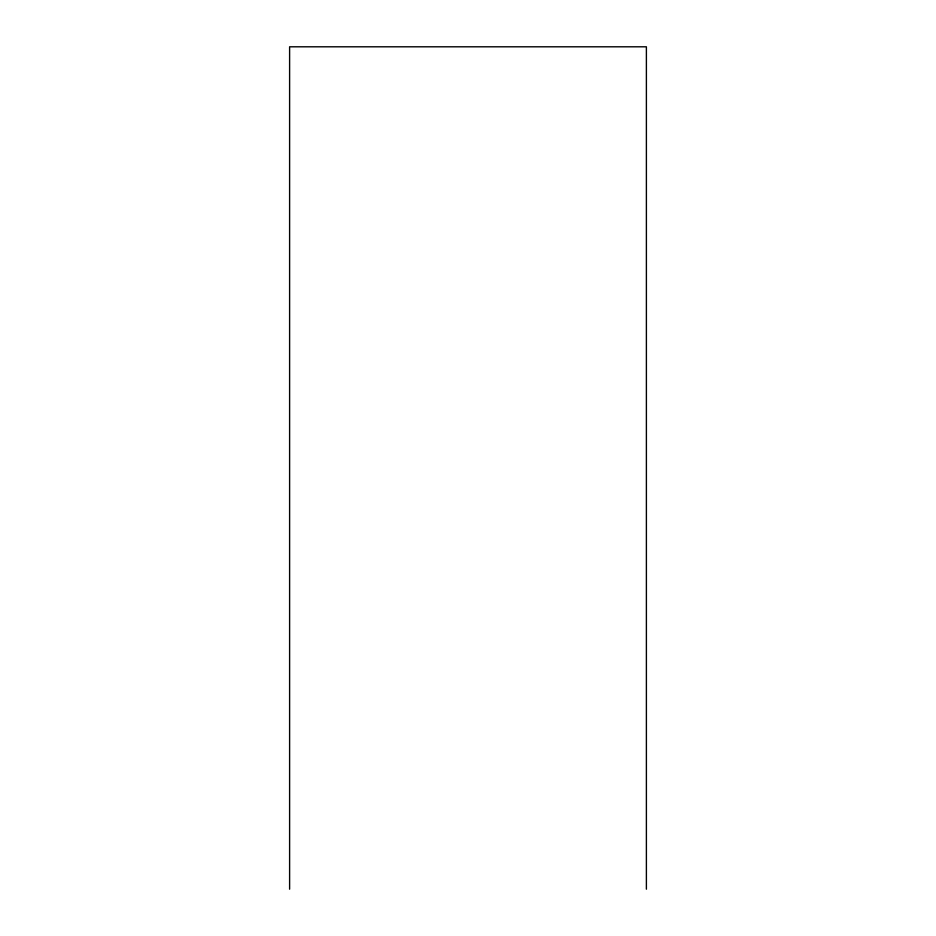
<?xml version="1.0" encoding="UTF-8"?>
<svg xmlns="http://www.w3.org/2000/svg" width="936" height="936" viewBox="0 0 936 936"><rect width="100%" height="100%" fill="white"/><g stroke="black" fill="none" stroke-linecap="round" stroke-linejoin="round"><path stroke-width="1.4" d="M646.39 889.2L646.39 46.8L289.61 46.8L289.61 889.2"/></g></svg>
